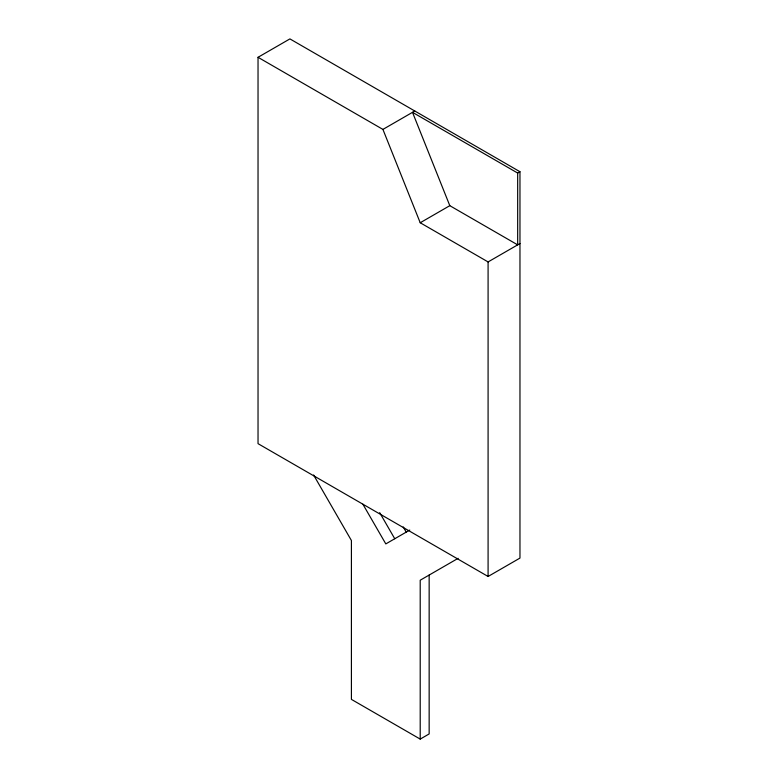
<?xml version="1.0" encoding="UTF-8"?>
<svg xmlns="http://www.w3.org/2000/svg" width="778" height="778" viewBox="0 0 778 778"><rect width="100%" height="100%" fill="white"/><g stroke="black" fill="none" stroke-linecap="round" stroke-linejoin="round"><path stroke-width="1.17" d="M258.033 57.3L289.912 38.9L519.967 171.724L519.967 558.079L488.088 576.479L258.033 443.654L258.033 57.3L382.922 129.411L420.217 222.751L488.088 261.933L519.967 243.533M382.922 129.411L414.8 111.001M420.217 222.751L449.801 205.674L517.671 244.856L517.671 173.047L412.505 112.324L449.801 205.674M517.671 173.047L519.967 171.724M409.782 530.071L385.81 543.91L362.879 504.193M458.135 558.322L420.208 580.223L420.208 739.1L429.155 733.936L429.155 575.059M420.208 739.1L351.413 699.383L351.413 540.506L313.583 474.969M403.208 526.9L406.223 532.123M379.664 512.614L394.757 538.746M488.088 261.933L488.088 576.479"/></g></svg>
